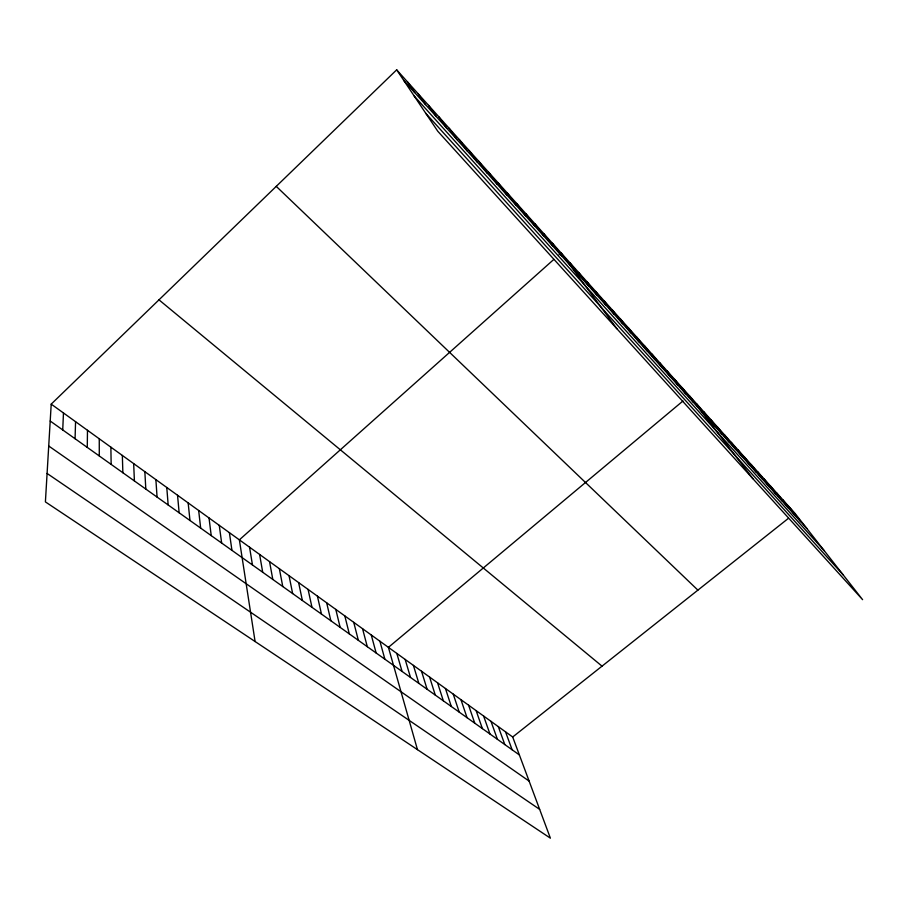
<?xml version="1.0" encoding="UTF-8"?>
<svg xmlns="http://www.w3.org/2000/svg" width="908" height="908" viewBox="0 0 908 908"><rect width="100%" height="100%" fill="white"/><g stroke="black" fill="none" stroke-linecap="round" stroke-linejoin="round"><path stroke-width="1.36" d="M87.27 447.394L87.486 430.29M75.08 438.723L75.557 421.687M62.731 429.938L63.469 412.97M51.211 404.128L45.4 501.897L550.384 838.163L512.691 737.001L51.211 404.128L396.671 69.837L794.886 513.224L862.6 599.666L437.781 131.251L396.671 69.837M553.846 259.404L239.371 539.851L255.091 641.525M559.033 254.773L561.099 252.923L616.929 328.787M682.964 400.995L388.408 647.359L417.453 749.633M512.691 737.001L788.292 518.445M47.091 473.454L539.658 809.369M48.726 446.01L529.126 781.107M50.212 421.028L519.376 754.934M158.979 299.844L602.027 666.154M276.259 186.367L697.889 590.132M414.173 95.987L824.316 550.781M425.727 113.25L843.248 574.957M403.708 80.358L806.826 528.467M788.836 506.482L800.742 521.703M782.719 499.672L794.591 514.859M776.533 492.794L788.36 507.947M770.279 485.825L782.072 500.944M763.957 478.777L775.693 493.861M757.556 471.661L769.258 486.699M751.086 464.453L762.731 479.458M744.537 457.167L756.137 472.126M737.909 449.789L749.463 464.703M731.212 442.332L742.721 457.201M724.436 434.784L735.889 449.608M717.581 427.146L728.965 441.924M710.635 419.417L721.974 434.137M703.621 411.608L714.88 426.261M696.504 403.685L707.718 418.293M689.32 395.684L752.948 478.754M682.033 387.568L693.099 402.051M674.667 379.362L685.665 393.777M667.198 371.054L678.128 385.401M659.651 362.644L670.49 376.922M652.001 354.131L662.772 368.33M644.26 345.505L654.94 359.636M636.417 336.777L647.018 350.817M628.472 327.936L638.982 341.896M620.425 318.98L630.844 332.85M612.276 309.912L622.604 323.691M604.024 300.718L614.251 314.406M595.671 291.411L605.795 304.997M587.192 281.979L597.214 295.463M578.612 272.423L588.52 285.804M569.918 262.741L579.713 276.009M552.439 243.287L562.007 256.317M543.665 233.515L553.108 246.431M534.778 223.618L544.096 236.409M525.766 213.584L534.96 226.251M516.641 203.415L525.687 215.956M507.39 193.12L516.3 205.514M498.004 182.678L506.778 194.925M488.493 172.089L497.119 184.188M478.856 161.352L487.324 173.303M469.084 150.467L477.392 162.271M459.176 139.435L467.314 151.069M449.12 128.244L457.099 139.707M438.927 116.894L446.736 128.187M428.587 105.385L436.215 116.485M418.1 93.706L425.534 104.624M407.465 81.856L414.706 92.582M505.529 731.837L512.135 749.781M498.299 726.616L504.814 744.571M490.99 721.349L497.414 739.305M483.601 716.015L489.945 733.982M476.132 710.624L482.386 728.613M468.585 705.187L474.748 723.177M460.958 699.682L467.03 717.672M453.24 694.121L459.221 712.122M445.442 688.502L451.321 706.503M437.565 682.816L443.342 700.817M429.598 677.062L435.272 695.074M421.539 671.25L427.112 689.263M413.401 665.382L418.86 683.395M405.161 659.435L410.507 677.447M396.83 653.431L402.062 671.443M379.896 641.207L384.879 659.208M371.27 634.998L376.139 652.988M362.553 628.711L367.297 646.7M353.745 622.343L358.354 640.333M344.824 615.919L349.296 633.886M335.801 609.404L340.137 627.36M326.664 602.821L330.864 620.766M317.425 596.159L321.477 614.092M308.073 589.405L311.977 607.327M298.619 582.584L302.364 600.483M289.039 575.683L292.637 593.56M279.346 568.692L282.774 586.545M269.54 561.609L272.809 579.44M259.609 554.447L262.707 572.256M249.552 547.195L252.469 564.98M229.383 532.644L231.949 550.373M219.259 525.346L221.654 543.041M209.022 517.957L211.224 535.618M198.659 510.489L200.668 528.104M188.16 502.919L189.976 520.5M177.537 495.246L179.148 512.793M166.777 487.494L168.173 504.984M155.881 479.628L157.073 497.073M144.849 471.672L145.813 489.06M133.669 463.602L134.407 480.956M122.342 455.441L122.864 472.728M110.878 447.167L111.151 464.397M99.256 438.78L99.29 455.952"/></g></svg>
